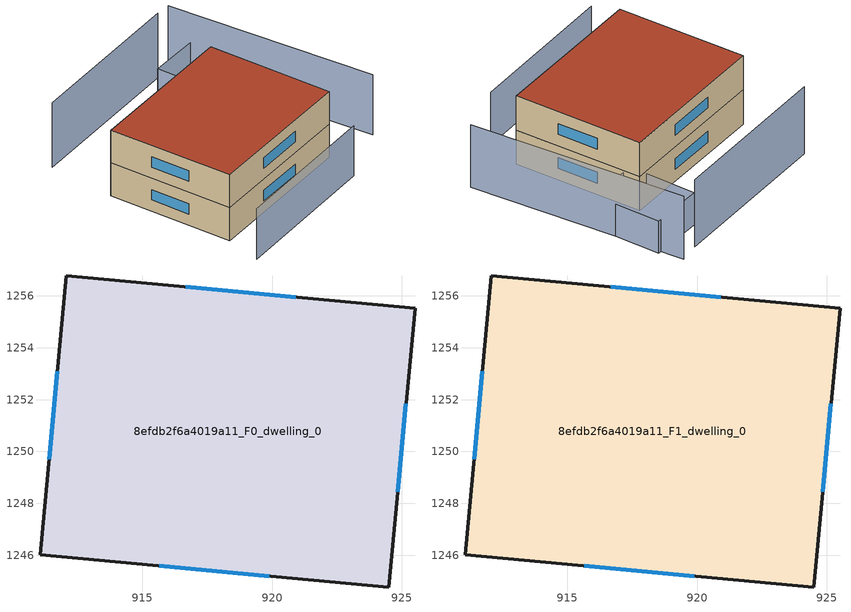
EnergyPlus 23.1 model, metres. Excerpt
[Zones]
8efdb2f6a4019a11_F0_dwelling_0
 floor ground (EU_floor_Construction): 925.51,1255.51 924.5,1244.76 911.05,1246.03 912.07,1256.78 z0
 wall outside (EU_wall_Construction): 912.07,1256.78 911.05,1246.03 924.5,1244.76 925.51,1255.51 912.07,1256.78 z0:3
 window (EU_Window_Construction): 911.72,1253.1 911.4,1249.71 / 920.91,1255.95 916.67,1256.35 / 924.85,1248.44 925.16,1251.83 / 915.66,1245.59 919.9,1245.19 z1.03:1.97
8efdb2f6a4019a11_F1_dwelling_0
 floor to 8efdb2f6a4019a11_F0_dwelling_0 (EU_floor_Construction): 925.51,1255.51 924.5,1244.76 911.05,1246.03 912.07,1256.78 z3
 wall outside (EU_wall_Construction): 912.07,1256.78 911.05,1246.03 924.5,1244.76 925.51,1255.51 912.07,1256.78 z3:6
 window (EU_Window_Construction): 911.72,1253.1 911.4,1249.71 / 920.91,1255.95 916.67,1256.35 / 924.85,1248.44 925.16,1251.83 / 915.66,1245.59 919.9,1245.19 z4.03:4.97
 roof outside (EU_roof_Construction): 924.5,1244.76 925.51,1255.51 912.07,1256.78 911.05,1246.03 z6
shading: 909.86,1243.03 923.17,1241.94 z0:4.6; 928.7,1243.3 929.45,1261.3 z0:5.5; 925.19,1259.86 929.66,1259.34 / 929.66,1259.34 929,1253.68 / 929,1253.68 924.53,1254.2 / 924.53,1254.2 925.19,1259.86 z0:2.8; 927.68,1261.24 913.33,1262.51 z0:5.9
[Building]
EU S2 Campaign: North Axis=0; Terrain=City; Solar Distribution=FullExterior
[Site:Location]
Cape.Town.Intl.AP: Latitude=-33.965; Longitude=18.602; Time Zone=2; Elevation=46
[SizingPeriod:WeatherFileDays]
AnnualSizingPeriod: Begin Month=1; Begin Day of Month=1; End Month=12; End Day of Month=31; Day of Week for Start Day=Monday; Use Weather File Daylight Saving Period=No; Use Weather File Rain and Snow Indicators=No
[MATERIAL]
EU_InternalMass_Material: Roughness=MediumRough; Thickness=0.1; Conductivity=1; Density=1800; Specific Heat=900; Thermal Absorptance=0.9; Solar Absorptance=0.7; Visible Absorptance=0.7
[MATERIAL:NOMASS] Roughness=MediumRough; Thermal Absorptance=0.9; Solar Absorptance=0.7; Visible Absorptance=0.7
Name | Thermal Resistance
EU_wall_NoMass | 0.493876
EU_roof_NoMass | 0.449382
EU_floor_NoMass | 1.25
[WINDOWMATERIAL:SIMPLEGLAZINGSYSTEM]
EU_Window_SimpleGlazing: UFactor=4.4; Solar Heat Gain Coefficient=0.85; Visible Transmittance=0.85
[CONSTRUCTION]
EU_wall_Construction: EU_wall_NoMass
EU_roof_Construction: EU_roof_NoMass
EU_floor_Construction: EU_floor_NoMass
EU_Window_Construction: EU_Window_SimpleGlazing
EU_InternalMass_Construction: EU_InternalMass_Material
[ZONE] Type=1; Multiplier=1; Ceiling Height=autocalculate; Volume=437.625; Floor Area=autocalculate; Part of Total Floor Area=Yes
8efdb2f6a4019a11_F0_dwelling_0; 8efdb2f6a4019a11_F1_dwelling_0
[INTERNALMASS] Construction=EU_InternalMass_Construction; Surface Area=145.875
Name | Zone or ZoneList
8efdb2f6a4019a11_F0_dwelling_0_EU_InternalMass | 8efdb2f6a4019a11_F0_dwelling_0
8efdb2f6a4019a11_F1_dwelling_0_EU_InternalMass | 8efdb2f6a4019a11_F1_dwelling_0
[OTHEREQUIPMENT] Fuel Type=Electricity; Design Level Calculation Method=Watts/Area; Power per Zone Floor Area=1; Fraction Latent=0; Fraction Radiant=0; Fraction Lost=0; Carbon Dioxide Generation Rate=0; EndUse Subcategory=EU_Step8_InternalGains
Name | Zone or ZoneList or Space or SpaceList | Schedule
EU_Step8_InternalGain_8efdb2f6a4019a11_F0_dwelling_0_f000 | 8efdb2f6a4019a11_F0_dwelling_0 | EU_Step8_GainSchedule_8efdb2f6a4019a11_F0_dwelling_0_f000
EU_Step8_InternalGain_8efdb2f6a4019a11_F1_dwelling_0_f000 | 8efdb2f6a4019a11_F1_dwelling_0 | EU_Step8_GainSchedule_8efdb2f6a4019a11_F1_dwelling_0_f000
[ZONEVENTILATION:DESIGNFLOWRATE] Schedule=EU_AlwaysOn; Design Flow Rate Calculation Method=AirChanges/Hour; Air Changes per Hour=0.64; Ventilation Type=Natural; Fan Pressure Rise=0; Fan Total Efficiency=1; Constant Term Coefficient=1; Temperature Term Coefficient=0; Velocity Term Coefficient=0; Velocity Squared Term Coefficient=0; Minimum Indoor Temperature=-100; Maximum Indoor Temperature=100; Delta Temperature=-100; Minimum Outdoor Temperature=-100; Maximum Outdoor Temperature=100; Maximum Wind Speed=40
Name | Zone or ZoneList or Space or SpaceList
EU_ConstantAir_8efdb2f6a4019a11_F0_dwelling_0 | 8efdb2f6a4019a11_F0_dwelling_0
EU_ConstantAir_8efdb2f6a4019a11_F1_dwelling_0 | 8efdb2f6a4019a11_F1_dwelling_0
[HVACTEMPLATE:THERMOSTAT] Constant Heating Setpoint=20; Constant Cooling Setpoint=50
EU_HeatOnly_8efdb2f6a4019a11_F0_dwelling_0; EU_HeatOnly_8efdb2f6a4019a11_F1_dwelling_0
[HVACTEMPLATE:ZONE:IDEALLOADSAIRSYSTEM] System Availability Schedule=EU_AlwaysOn; Maximum Heating Supply Air Temperature=50; Minimum Cooling Supply Air Temperature=13; Maximum Heating Supply Air Humidity Ratio=0.0156; Minimum Cooling Supply Air Humidity Ratio=0.0077; Heating Limit=NoLimit; Cooling Limit=NoLimit; Heating Availability Schedule=EU_AlwaysOn; Cooling Availability Schedule=EU_CoolingOff; Dehumidification Control Type=ConstantSensibleHeatRatio; Cooling Sensible Heat Ratio=0.7; Dehumidification Setpoint=60; Humidification Control Type=None; Humidification Setpoint=30; Outdoor Air Method=None; Outdoor Air Flow Rate per Person=0.00944; Outdoor Air Flow Rate per Zone Floor Area=0; Outdoor Air Flow Rate per Zone=0; Demand Controlled Ventilation Type=None; Outdoor Air Economizer Type=NoEconomizer; Heat Recovery Type=None; Sensible Heat Recovery Effectiveness=0.7; Latent Heat Recovery Effectiveness=0.65
Name | Template Thermostat
8efdb2f6a4019a11_F0_dwelling_0 | EU_HeatOnly_8efdb2f6a4019a11_F0_dwelling_0
8efdb2f6a4019a11_F1_dwelling_0 | EU_HeatOnly_8efdb2f6a4019a11_F1_dwelling_0
[SIZING:ZONE] Zone Cooling Design Supply Air Temperature Input Method=SupplyAirTemperature; Zone Cooling Design Supply Air Temperature=13; Zone Heating Design Supply Air Temperature Input Method=SupplyAirTemperature; Zone Heating Design Supply Air Temperature=50; Zone Cooling Design Supply Air Humidity Ratio=0.008; Zone Heating Design Supply Air Humidity Ratio=0.008; Cooling Design Air Flow Method=DesignDay; Cooling Design Air Flow Rate=0; Cooling Minimum Air Flow per Zone Floor Area=0.000762; Cooling Minimum Air Flow=0; Cooling Minimum Air Flow Fraction=0.2; Heating Design Air Flow Method=DesignDay; Heating Design Air Flow Rate=0; Heating Maximum Air Flow per Zone Floor Area=0.002032; Heating Maximum Air Flow=0.141576; Heating Maximum Air Flow Fraction=0.3; Account for Dedicated Outdoor Air System=No; Dedicated Outdoor Air System Control Strategy=NeutralSupplyAir; Dedicated Outdoor Air Low Setpoint Temperature for Design=autosize; Dedicated Outdoor Air High Setpoint Temperature for Design=autosize; Zone Load Sizing Method=Sensible Load Only No Latent Load; Zone Latent Cooling Design Supply Air Humidity Ratio Input Method=HumidityRatioDifference; Zone Cooling Design Supply Air Humidity Ratio Difference=0.005; Zone Latent Heating Design Supply Air Humidity Ratio Input Method=HumidityRatioDifference; Zone Humidification Design Supply Air Humidity Ratio Difference=0.005
8efdb2f6a4019a11_F0_dwelling_0; 8efdb2f6a4019a11_F1_dwelling_0
[SCHEDULE:CONSTANT]
Name | Hourly Value
EU_AlwaysOn | 1
EU_CoolingOff | 0
[SCHEDULE:FILE] Column Number=1; Rows to Skip at Top=0; Number of Hours of Data=8760; Column Separator=Comma; Interpolate to Timestep=No; Minutes per Item=60; Adjust Schedule for Daylight Savings=Yes
Name | File
EU_Step8_GainSchedule_8efdb2f6a4019a11_F0_dwelling_0_f000 | ../../schedules/8efdb2f6a4019a11/8efdb2f6a4019a11_F0_dwelling_0_f000_gain.csv
EU_Step8_GainSchedule_8efdb2f6a4019a11_F1_dwelling_0_f000 | ../../schedules/8efdb2f6a4019a11/8efdb2f6a4019a11_F1_dwelling_0_f000_gain.csv
